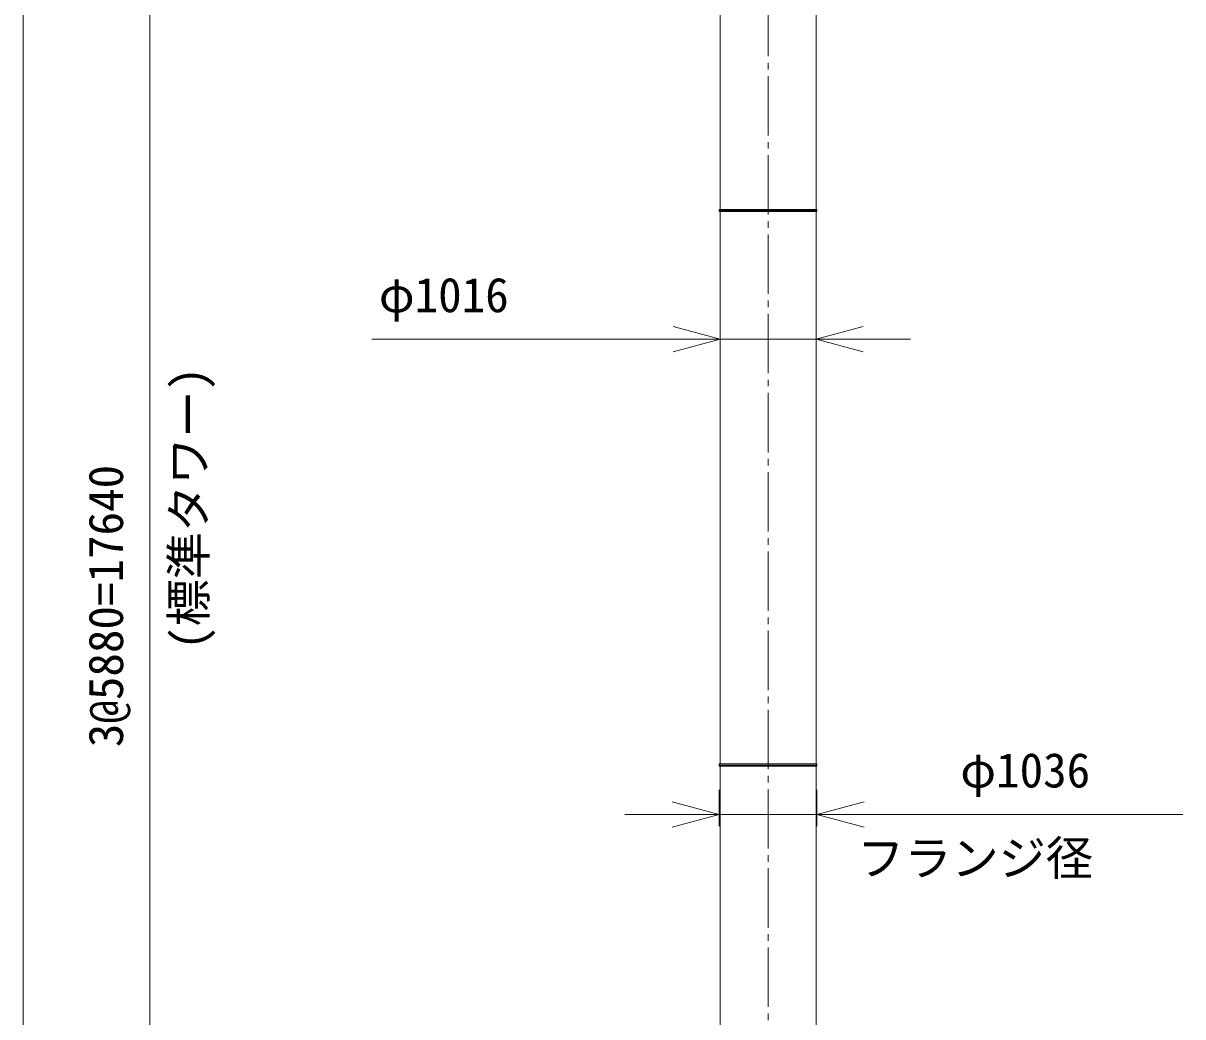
# Model space of a CAD drawing. Units: millimetres, scale not verified. Extents: x -21927 to 21954, y -31302 to 34257.
# Drawn here: x -21279 to -8987, y 149 to 10684 of the extents above; entities that cross this region are included whole.
import ezdxf
from ezdxf.enums import TextEntityAlignment as Align

# ---------------------------------------------------------------- set-up
doc = ezdxf.new("R2010")
doc.units = ezdxf.units.MM
doc.header["$LTSCALE"] = 70
doc.linetypes.add('CHAIN2', pattern=[12, 9, -1, 1, -1])
for name, color, linetype, lineweight in [('0-3_05 寸法', 7, 'Continuous', 18), ('0-4_10 当社外形線', 3, 'Continuous', 18), ('0-5_12 当社中心線', 3, 'CHAIN2', 18)]:
    doc.layers.add(name, color=color, linetype=linetype, lineweight=lineweight)
doc.styles.add('ＭＳ ゴシック', font='')
doc.styles.get('ＭＳ ゴシック').set_extended_font_data('MS Gothic')

msp = doc.modelspace()

# ---------------------------------------------------------------- linework, layer by layer
at = {"layer": '0-3_05 寸法'}
for p, q in [((-21279.22, 14077.87), (-21279.22, -14322.13)), ((-19935.54, -2562.13), (-19935.54, 14077.87)), ((-13890.68, 8435.87), (-13890.68, 7209.4)), ((-12874.68, 8435.87), (-12874.68, 7209.4)), ((-14390.68, 7334.4), (-17584.02, 7334.4)), ((-13890.68, 7334.4), (-14390.68, 7334.4)), ((-12874.68, 7334.4), (-13890.68, 7334.4)), ((-12874.68, 7334.4), (-12374.68, 7334.4)), ((-12374.68, 7334.4), (-11874.68, 7334.4)), ((-13900.68, 2555.87), (-13900.68, 2170.35)), ((-12864.68, 2555.87), (-12864.68, 2170.35)), ((-14400.68, 2295.35), (-14900.68, 2295.35)), ((-13900.68, 2295.35), (-14400.68, 2295.35)), ((-13900.68, 2295.35), (-12864.68, 2295.35)), ((-12864.68, 2295.35), (-12364.68, 2295.35)), ((-12364.68, 2295.35), (-8987.02, 2295.35))]:
    msp.add_line(p, q, dxfattribs=at)
for points in [[(-14390.68, 7468.38), (-13890.68, 7334.4), (-14390.68, 7200.43)], [(-12374.68, 7200.43), (-12874.68, 7334.4), (-12374.68, 7468.38)], [(-14400.68, 2429.32), (-13900.68, 2295.35), (-14400.68, 2161.37)], [(-12364.68, 2161.37), (-12864.68, 2295.35), (-12364.68, 2429.32)]]:
    msp.add_lwpolyline(points, dxfattribs=at)
at = {"layer": '0-4_10 当社外形線'}
for p, q in [((-13890.68, 8709.87), (-13890.68, 10907.87)), ((-12874.68, 8709.87), (-12874.68, 10907.87)), ((-13900.68, 8709.87), (-12864.68, 8709.87)), ((-13900.68, 8709.87), (-13900.68, 8697.87)), ((-13900.68, 8685.87), (-13900.68, 8697.87)), ((-12864.68, 8697.87), (-13900.68, 8697.87)), ((-12864.68, 8697.87), (-13900.68, 8697.87)), ((-12864.68, 8685.87), (-13900.68, 8685.87)), ((-13890.68, 8685.87), (-13890.68, 2829.87)), ((-12874.68, 2829.87), (-12874.68, 8685.87)), ((-12864.68, 8697.87), (-12864.68, 8709.87)), ((-12864.68, 8685.87), (-12864.68, 8697.87)), ((-12864.68, 2829.87), (-13900.68, 2829.87)), ((-13900.68, 2829.87), (-13900.68, 2817.87)), ((-12864.68, 2829.87), (-12864.68, 2817.87)), ((-13900.68, 2805.87), (-13900.68, 2817.87)), ((-12864.68, 2817.87), (-13900.68, 2817.87)), ((-12864.68, 2805.87), (-13900.68, 2805.87)), ((-13890.68, 2805.87), (-13890.68, -3050.13)), ((-12874.68, -3050.13), (-12874.68, 2805.87)), ((-12864.68, 2805.87), (-12864.68, 2817.87))]:
    msp.add_line(p, q, dxfattribs=at)
at = {"layer": '0-5_12 当社中心線'}
msp.add_line((-13382.68, -17386.43), (-13382.68, 16148.66), dxfattribs=at)
msp.add_line((-13382.68, -17386.43), (-13382.68, 16148.66), dxfattribs=at)

# ---------------------------------------------------------------- texts
at = {"layer": '0-3_05 寸法', "style": 'ＭＳ ゴシック'}
for s, p in [('φ1016', (-17509.02, 7509.4)), ('φ1036', (-11345.35, 2470.35)), ('フランジ径', (-12438.95, 1538.13))]:
    msp.add_text(s, height=366.6, dxfattribs=at).set_placement(p, align=Align.BOTTOM_LEFT)
for s, p in [('(標準タワー)', (-19231.35, 4039.54)), ('3@5880=17640', (-20110.54, 3007.87))]:
    msp.add_text(s, height=366.6, rotation=90, dxfattribs=at).set_placement(p, align=Align.BOTTOM_LEFT)

doc.saveas('drawing.dxf')
